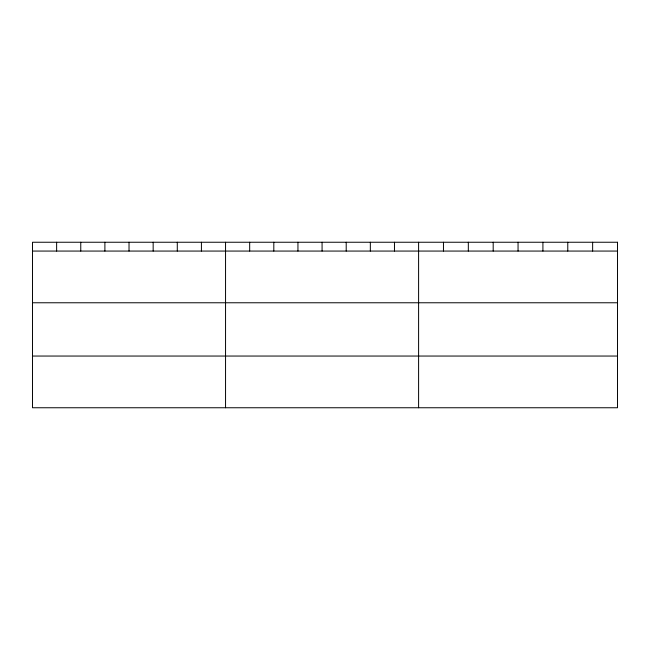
<?xml version="1.0" encoding="UTF-8"?>
<svg xmlns="http://www.w3.org/2000/svg" width="650" height="650" viewBox="0 0 650 650"><rect width="100%" height="100%" fill="white"/><g stroke="black" fill="none" stroke-linecap="round" stroke-linejoin="round"><path stroke-width="0.97" d="M32.5 251.062L617.5 251.062M32.5 302.77L617.5 302.77M32.5 356.046L617.5 356.046M592.637 242.247L592.637 251.062M567.775 242.247L567.775 251.062M542.913 242.247L542.913 251.062M518.05 242.247L518.05 251.062M493.188 242.247L493.188 251.062M468.325 242.247L468.325 251.062M443.462 242.247L443.462 251.062M418.6 242.247L418.6 407.753M394.469 242.247L394.469 251.062M370.338 242.247L370.338 251.062M346.206 242.247L346.206 251.062M322.075 242.247L322.075 251.062M297.944 242.247L297.944 251.062M273.812 242.247L273.812 251.062M249.681 242.247L249.681 251.062M225.55 242.247L225.55 407.753M201.419 242.247L201.419 251.062M177.287 242.247L177.287 251.062M153.156 242.247L153.156 251.062M129.025 242.247L129.025 251.062M104.894 242.247L104.894 251.062M80.763 242.247L80.763 251.062M56.631 242.247L56.631 251.062M617.5 242.247L32.5 242.247L32.5 407.753L617.5 407.753L617.5 242.247"/></g></svg>
